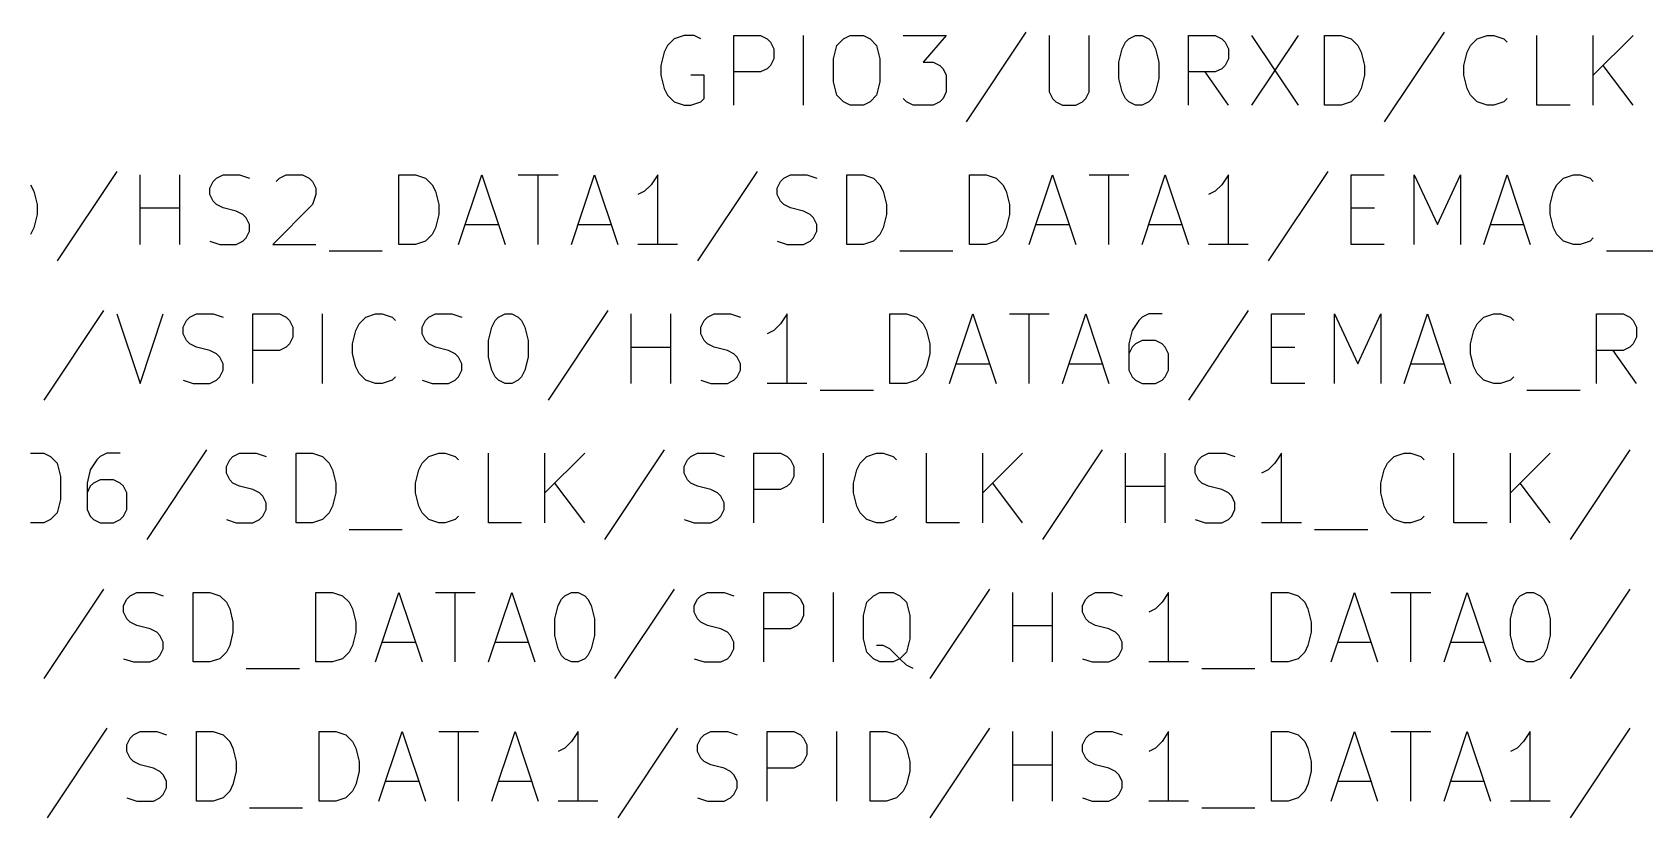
# Model space of a CAD drawing. Extents: x 0.4 to 16.1, y -11.3 to -0.4.
# Drawn here: x 6.323 to 7.48, y -8.135 to -7.57 of the extents above; entities that cross this region are included whole.
import ezdxf

# ---------------------------------------------------------------- set-up
doc = ezdxf.new("R2010")
doc.units = 0
doc.header["$MEASUREMENT"] = 0
doc.layers.add('CYAN2', color=4, linetype='CONTINUOUS')

msp = doc.modelspace()

# ---------------------------------------------------------------- linework, layer by layer
at = {"layer": 'CYAN2', "linetype": 'CONTINUOUS'}
for p, q in [((6.78381, -7.575), (6.77904, -7.57976)), ((6.79095, -7.57262), (6.78381, -7.575)), ((6.79809, -7.57262), (6.79095, -7.57262)), ((6.80285, -7.575), (6.79809, -7.57262)), ((6.82666, -7.62262), (6.82666, -7.57262)), ((6.82666, -7.57262), (6.84571, -7.57262)), ((6.84571, -7.57262), (6.85047, -7.575)), ((6.85047, -7.575), (6.85285, -7.57738)), ((6.85285, -7.57738), (6.85523, -7.58214)), ((6.87666, -7.62262), (6.87666, -7.57262)), ((6.90047, -7.57976), (6.90523, -7.575)), ((6.90523, -7.575), (6.91, -7.57262)), ((6.91, -7.57262), (6.91952, -7.57262)), ((6.91952, -7.57262), (6.92428, -7.575)), ((6.92428, -7.575), (6.92904, -7.57976)), ((6.94809, -7.57262), (6.97904, -7.57262)), ((6.97904, -7.57262), (6.96238, -7.59167)), ((7.03619, -7.57024), (6.99333, -7.63452)), ((7.05285, -7.57262), (7.05285, -7.61309)), ((7.08143, -7.61309), (7.08143, -7.57262)), ((7.10523, -7.58214), (7.10761, -7.57738)), ((7.10761, -7.57738), (7.11, -7.575)), ((7.11, -7.575), (7.11476, -7.57262)), ((7.11476, -7.57262), (7.11952, -7.57262)), ((7.11952, -7.57262), (7.12428, -7.575)), ((7.12428, -7.575), (7.12666, -7.57738)), ((7.12666, -7.57738), (7.12904, -7.58214)), ((7.15285, -7.62262), (7.15285, -7.57262)), ((7.15285, -7.57262), (7.1719, -7.57262)), ((7.1719, -7.57262), (7.17666, -7.575)), ((7.17666, -7.575), (7.17904, -7.57738)), ((7.17904, -7.57738), (7.18143, -7.58214)), ((7.19809, -7.57262), (7.23143, -7.62262)), ((7.23143, -7.57262), (7.19809, -7.62262)), ((7.25047, -7.62262), (7.25047, -7.57262)), ((7.25047, -7.57262), (7.26238, -7.57262)), ((7.26238, -7.57262), (7.26952, -7.575)), ((7.26952, -7.575), (7.27428, -7.57976)), ((7.33619, -7.57024), (7.29333, -7.63452)), ((7.35523, -7.57976), (7.36, -7.575)), ((7.36, -7.575), (7.36714, -7.57262)), ((7.36714, -7.57262), (7.3719, -7.57262)), ((7.3719, -7.57262), (7.37904, -7.575)), ((7.37904, -7.575), (7.38143, -7.57738)), ((7.40285, -7.62262), (7.40285, -7.57262)), ((7.44333, -7.62262), (7.44333, -7.57262)), ((7.4719, -7.57262), (7.44333, -7.60119)), ((6.77666, -7.58452), (6.77428, -7.59405)), ((6.77904, -7.57976), (6.77666, -7.58452)), ((6.85523, -7.58928), (6.85285, -7.59405)), ((6.85523, -7.58214), (6.85523, -7.58928)), ((6.89809, -7.58928), (6.90047, -7.57976)), ((6.89809, -7.60595), (6.89809, -7.58928)), ((6.92904, -7.57976), (6.93143, -7.58928)), ((6.93143, -7.58928), (6.93143, -7.60595)), ((7.10285, -7.59167), (7.10523, -7.58214)), ((7.12904, -7.58214), (7.13143, -7.59167)), ((7.18143, -7.58928), (7.17904, -7.59405)), ((7.18143, -7.58214), (7.18143, -7.58928)), ((7.27428, -7.57976), (7.27666, -7.58452)), ((7.27666, -7.58452), (7.27904, -7.59405)), ((7.35047, -7.59405), (7.35285, -7.58452)), ((7.35285, -7.58452), (7.35523, -7.57976)), ((6.77428, -7.59405), (6.77428, -7.60119)), ((6.77428, -7.60119), (6.77666, -7.61071)), ((6.80523, -7.60119), (6.79571, -7.60119)), ((6.80523, -7.61785), (6.80523, -7.60119)), ((6.84571, -7.59881), (6.82666, -7.59881)), ((6.85047, -7.59643), (6.84571, -7.59881)), ((6.85285, -7.59405), (6.85047, -7.59643)), ((6.96238, -7.59167), (6.96952, -7.59167)), ((6.96952, -7.59167), (6.97428, -7.59405)), ((6.97428, -7.59405), (6.97666, -7.59643)), ((6.97666, -7.59643), (6.97904, -7.60119)), ((6.97904, -7.60119), (6.97904, -7.61309)), ((7.10285, -7.60357), (7.10285, -7.59167)), ((7.13143, -7.59167), (7.13143, -7.60357)), ((7.1719, -7.59881), (7.15285, -7.59881)), ((7.18143, -7.62262), (7.16476, -7.59881)), ((7.17666, -7.59643), (7.1719, -7.59881)), ((7.17904, -7.59405), (7.17666, -7.59643)), ((7.27904, -7.60119), (7.27666, -7.61071)), ((7.27904, -7.59405), (7.27904, -7.60119)), ((7.35047, -7.60119), (7.35047, -7.59405)), ((7.35285, -7.61071), (7.35047, -7.60119)), ((7.4719, -7.62262), (7.45047, -7.59405)), ((6.77666, -7.61071), (6.77904, -7.61547)), ((6.90047, -7.61547), (6.89809, -7.60595)), ((6.93143, -7.60595), (6.92904, -7.61547)), ((6.97904, -7.61309), (6.97666, -7.61785)), ((7.05285, -7.61309), (7.05523, -7.61785)), ((7.07904, -7.61785), (7.08143, -7.61309)), ((7.10523, -7.61309), (7.10285, -7.60357)), ((7.10761, -7.61785), (7.10523, -7.61309)), ((7.12904, -7.61309), (7.12666, -7.61785)), ((7.13143, -7.60357), (7.12904, -7.61309)), ((7.27666, -7.61071), (7.27428, -7.61547)), ((7.35523, -7.61547), (7.35285, -7.61071)), ((6.77904, -7.61547), (6.78381, -7.62024)), ((6.78381, -7.62024), (6.79095, -7.62262)), ((6.79095, -7.62262), (6.79571, -7.62262)), ((6.79571, -7.62262), (6.80285, -7.62024)), ((6.80285, -7.62024), (6.80523, -7.61785)), ((6.90523, -7.62024), (6.90047, -7.61547)), ((6.91, -7.62262), (6.90523, -7.62024)), ((6.91952, -7.62262), (6.91, -7.62262)), ((6.92428, -7.62024), (6.91952, -7.62262)), ((6.92904, -7.61547), (6.92428, -7.62024)), ((6.95047, -7.62024), (6.94809, -7.61785)), ((6.95523, -7.62262), (6.95047, -7.62024)), ((6.96952, -7.62262), (6.95523, -7.62262)), ((6.97428, -7.62024), (6.96952, -7.62262)), ((6.97666, -7.61785), (6.97428, -7.62024)), ((7.05523, -7.61785), (7.05761, -7.62024)), ((7.05761, -7.62024), (7.06238, -7.62262)), ((7.06238, -7.62262), (7.0719, -7.62262)), ((7.0719, -7.62262), (7.07666, -7.62024)), ((7.07666, -7.62024), (7.07904, -7.61785)), ((7.11, -7.62024), (7.10761, -7.61785)), ((7.11476, -7.62262), (7.11, -7.62024)), ((7.11952, -7.62262), (7.11476, -7.62262)), ((7.12428, -7.62024), (7.11952, -7.62262)), ((7.12666, -7.61785), (7.12428, -7.62024)), ((7.26238, -7.62262), (7.25047, -7.62262)), ((7.26952, -7.62024), (7.26238, -7.62262)), ((7.27428, -7.61547), (7.26952, -7.62024)), ((7.36, -7.62024), (7.35523, -7.61547)), ((7.36714, -7.62262), (7.36, -7.62024)), ((7.3719, -7.62262), (7.36714, -7.62262)), ((7.37904, -7.62024), (7.3719, -7.62262)), ((7.38143, -7.61785), (7.37904, -7.62024)), ((7.42666, -7.62262), (7.40285, -7.62262)), ((6.38381, -7.67024), (6.34095, -7.73452)), ((6.84333, -7.67024), (6.80047, -7.73452)), ((7.25285, -7.67024), (7.21, -7.73452)), ((6.3219, -7.67976), (6.32428, -7.68452)), ((6.40047, -7.72262), (6.40047, -7.67262)), ((6.42904, -7.72262), (6.42904, -7.67262)), ((6.45047, -7.68214), (6.45285, -7.67738)), ((6.45047, -7.6869), (6.45047, -7.68214)), ((6.45285, -7.67738), (6.45523, -7.675)), ((6.45523, -7.675), (6.46, -7.67262)), ((6.46, -7.67262), (6.4719, -7.67262)), ((6.4719, -7.67262), (6.47904, -7.675)), ((6.49809, -7.67738), (6.50047, -7.675)), ((6.50047, -7.675), (6.50523, -7.67262)), ((6.50523, -7.67262), (6.51714, -7.67262)), ((6.51714, -7.67262), (6.5219, -7.675)), ((6.5219, -7.675), (6.52428, -7.67738)), ((6.52428, -7.67738), (6.52666, -7.68214)), ((6.52666, -7.68214), (6.52666, -7.6869)), ((6.58619, -7.72262), (6.58619, -7.67262)), ((6.58619, -7.67262), (6.59809, -7.67262)), ((6.59809, -7.67262), (6.60523, -7.675)), ((6.60523, -7.675), (6.61, -7.67976)), ((6.61, -7.67976), (6.61238, -7.68452)), ((6.62904, -7.72262), (6.64571, -7.67262)), ((6.64571, -7.67262), (6.66238, -7.72262)), ((6.6719, -7.67262), (6.70047, -7.67262)), ((6.68619, -7.72262), (6.68619, -7.67262)), ((6.71, -7.72262), (6.72666, -7.67262)), ((6.72666, -7.67262), (6.74333, -7.72262)), ((6.76714, -7.67976), (6.76238, -7.68452)), ((6.7719, -7.67262), (6.76714, -7.67976)), ((6.7719, -7.72262), (6.7719, -7.67262)), ((6.85761, -7.68214), (6.86, -7.67738)), ((6.85761, -7.6869), (6.85761, -7.68214)), ((6.86, -7.67738), (6.86238, -7.675)), ((6.86238, -7.675), (6.86714, -7.67262)), ((6.86714, -7.67262), (6.87904, -7.67262)), ((6.87904, -7.67262), (6.88619, -7.675)), ((6.90761, -7.72262), (6.90761, -7.67262)), ((6.90761, -7.67262), (6.91952, -7.67262)), ((6.91952, -7.67262), (6.92666, -7.675)), ((6.92666, -7.675), (6.93143, -7.67976)), ((6.93143, -7.67976), (6.93381, -7.68452)), ((6.99571, -7.72262), (6.99571, -7.67262)), ((6.99571, -7.67262), (7.00761, -7.67262)), ((7.00761, -7.67262), (7.01476, -7.675)), ((7.01476, -7.675), (7.01952, -7.67976)), ((7.01952, -7.67976), (7.0219, -7.68452)), ((7.03857, -7.72262), (7.05523, -7.67262)), ((7.05523, -7.67262), (7.0719, -7.72262)), ((7.08143, -7.67262), (7.11, -7.67262)), ((7.09571, -7.72262), (7.09571, -7.67262)), ((7.11952, -7.72262), (7.13619, -7.67262)), ((7.13619, -7.67262), (7.15285, -7.72262)), ((7.17666, -7.67976), (7.1719, -7.68452)), ((7.18143, -7.67262), (7.17666, -7.67976)), ((7.18143, -7.72262), (7.18143, -7.67262)), ((7.26952, -7.72262), (7.26952, -7.67262)), ((7.26952, -7.67262), (7.29333, -7.67262)), ((7.31476, -7.72262), (7.31476, -7.67262)), ((7.31476, -7.67262), (7.33143, -7.70833)), ((7.33143, -7.70833), (7.34809, -7.67262)), ((7.34809, -7.67262), (7.34809, -7.72262)), ((7.36476, -7.72262), (7.38143, -7.67262)), ((7.38143, -7.67262), (7.39809, -7.72262)), ((7.41476, -7.68452), (7.41714, -7.67976)), ((7.41714, -7.67976), (7.4219, -7.675)), ((7.4219, -7.675), (7.42904, -7.67262)), ((7.42904, -7.67262), (7.43381, -7.67262)), ((7.43381, -7.67262), (7.44095, -7.675)), ((7.44095, -7.675), (7.44333, -7.67738)), ((6.32428, -7.68452), (6.32666, -7.69405)), ((6.32666, -7.69405), (6.32666, -7.70119)), ((6.45285, -7.69167), (6.45047, -7.6869)), ((6.45523, -7.69405), (6.45285, -7.69167)), ((6.46, -7.69643), (6.45523, -7.69405)), ((6.52428, -7.69405), (6.49571, -7.72262)), ((6.52666, -7.6869), (6.52428, -7.69405)), ((6.61238, -7.68452), (6.61476, -7.69405)), ((6.61476, -7.69405), (6.61476, -7.70119)), ((6.76238, -7.68452), (6.75761, -7.6869)), ((6.86, -7.69167), (6.85761, -7.6869)), ((6.86238, -7.69405), (6.86, -7.69167)), ((6.86714, -7.69643), (6.86238, -7.69405)), ((6.93381, -7.68452), (6.93619, -7.69405)), ((6.93619, -7.69405), (6.93619, -7.70119)), ((7.0219, -7.68452), (7.02428, -7.69405)), ((7.02428, -7.69405), (7.02428, -7.70119)), ((7.1719, -7.68452), (7.16714, -7.6869)), ((7.41238, -7.69405), (7.41476, -7.68452)), ((7.41238, -7.70119), (7.41238, -7.69405)), ((6.32666, -7.70119), (6.32428, -7.71071)), ((6.40047, -7.69643), (6.42904, -7.69643)), ((6.46952, -7.69881), (6.46, -7.69643)), ((6.47428, -7.70119), (6.46952, -7.69881)), ((6.47666, -7.70357), (6.47428, -7.70119)), ((6.47904, -7.70833), (6.47666, -7.70357)), ((6.61476, -7.70119), (6.61238, -7.71071)), ((6.87666, -7.69881), (6.86714, -7.69643)), ((6.88143, -7.70119), (6.87666, -7.69881)), ((6.88381, -7.70357), (6.88143, -7.70119)), ((6.88619, -7.70833), (6.88381, -7.70357)), ((6.93619, -7.70119), (6.93381, -7.71071)), ((7.02428, -7.70119), (7.0219, -7.71071)), ((7.26952, -7.69643), (7.28619, -7.69643)), ((7.41476, -7.71071), (7.41238, -7.70119)), ((6.32428, -7.71071), (6.3219, -7.71547)), ((6.47428, -7.72024), (6.47666, -7.71785)), ((6.47666, -7.71785), (6.47904, -7.71309)), ((6.47904, -7.71309), (6.47904, -7.70833)), ((6.61, -7.71547), (6.60523, -7.72024)), ((6.61238, -7.71071), (6.61, -7.71547)), ((6.63381, -7.70833), (6.65761, -7.70833)), ((6.71476, -7.70833), (6.73857, -7.70833)), ((6.88143, -7.72024), (6.88381, -7.71785)), ((6.88381, -7.71785), (6.88619, -7.71309)), ((6.88619, -7.71309), (6.88619, -7.70833)), ((6.93143, -7.71547), (6.92666, -7.72024)), ((6.93381, -7.71071), (6.93143, -7.71547)), ((7.01952, -7.71547), (7.01476, -7.72024)), ((7.0219, -7.71071), (7.01952, -7.71547)), ((7.04333, -7.70833), (7.06714, -7.70833)), ((7.12428, -7.70833), (7.14809, -7.70833)), ((7.36952, -7.70833), (7.39333, -7.70833)), ((7.41714, -7.71547), (7.41476, -7.71071)), ((7.4219, -7.72024), (7.41714, -7.71547)), ((7.44333, -7.71785), (7.44095, -7.72024)), ((6.45047, -7.72024), (6.45761, -7.72262)), ((6.45761, -7.72262), (6.46952, -7.72262)), ((6.46952, -7.72262), (6.47428, -7.72024)), ((6.49571, -7.72262), (6.52666, -7.72262)), ((6.53619, -7.72738), (6.57428, -7.72738)), ((6.59809, -7.72262), (6.58619, -7.72262)), ((6.60523, -7.72024), (6.59809, -7.72262)), ((6.78619, -7.72262), (6.75761, -7.72262)), ((6.85761, -7.72024), (6.86476, -7.72262)), ((6.86476, -7.72262), (6.87666, -7.72262)), ((6.87666, -7.72262), (6.88143, -7.72024)), ((6.91952, -7.72262), (6.90761, -7.72262)), ((6.92666, -7.72024), (6.91952, -7.72262)), ((6.94571, -7.72738), (6.98381, -7.72738)), ((7.00761, -7.72262), (6.99571, -7.72262)), ((7.01476, -7.72024), (7.00761, -7.72262)), ((7.19571, -7.72262), (7.16714, -7.72262)), ((7.29333, -7.72262), (7.26952, -7.72262)), ((7.42904, -7.72262), (7.4219, -7.72024)), ((7.43381, -7.72262), (7.42904, -7.72262)), ((7.44095, -7.72024), (7.43381, -7.72262)), ((7.45285, -7.72738), (7.49095, -7.72738)), ((6.37428, -7.77024), (6.33143, -7.83452)), ((6.38381, -7.77262), (6.40047, -7.82262)), ((6.40047, -7.82262), (6.41714, -7.77262)), ((6.43381, -7.77738), (6.43619, -7.775)), ((6.43619, -7.775), (6.44095, -7.77262)), ((6.44095, -7.77262), (6.45285, -7.77262)), ((6.45285, -7.77262), (6.46, -7.775)), ((6.48143, -7.82262), (6.48143, -7.77262)), ((6.48143, -7.77262), (6.50047, -7.77262)), ((6.50047, -7.77262), (6.50523, -7.775)), ((6.50523, -7.775), (6.50761, -7.77738)), ((6.53143, -7.82262), (6.53143, -7.77262)), ((6.55761, -7.77976), (6.56238, -7.775)), ((6.56238, -7.775), (6.56952, -7.77262)), ((6.56952, -7.77262), (6.57428, -7.77262)), ((6.57428, -7.77262), (6.58143, -7.775)), ((6.58143, -7.775), (6.58381, -7.77738)), ((6.60523, -7.77738), (6.60761, -7.775)), ((6.60761, -7.775), (6.61238, -7.77262)), ((6.61238, -7.77262), (6.62428, -7.77262)), ((6.62428, -7.77262), (6.63143, -7.775)), ((6.65523, -7.77738), (6.65761, -7.775)), ((6.65761, -7.775), (6.66238, -7.77262)), ((6.66238, -7.77262), (6.66714, -7.77262)), ((6.66714, -7.77262), (6.6719, -7.775)), ((6.6719, -7.775), (6.67428, -7.77738)), ((6.73619, -7.77024), (6.69333, -7.83452)), ((6.75285, -7.82262), (6.75285, -7.77262)), ((6.78143, -7.82262), (6.78143, -7.77262)), ((6.80523, -7.77738), (6.80761, -7.775)), ((6.80761, -7.775), (6.81238, -7.77262)), ((6.81238, -7.77262), (6.82428, -7.77262)), ((6.82428, -7.77262), (6.83143, -7.775)), ((6.86476, -7.77262), (6.86, -7.77976)), ((6.86476, -7.82262), (6.86476, -7.77262)), ((6.93857, -7.82262), (6.93857, -7.77262)), ((6.93857, -7.77262), (6.95047, -7.77262)), ((6.95047, -7.77262), (6.95761, -7.775)), ((6.95761, -7.775), (6.96238, -7.77976)), ((6.98143, -7.82262), (6.99809, -7.77262)), ((6.99809, -7.77262), (7.01476, -7.82262)), ((7.02428, -7.77262), (7.05285, -7.77262)), ((7.03857, -7.82262), (7.03857, -7.77262)), ((7.06238, -7.82262), (7.07904, -7.77262)), ((7.07904, -7.77262), (7.09571, -7.82262)), ((7.11952, -7.775), (7.11714, -7.77738)), ((7.12428, -7.77262), (7.11952, -7.775)), ((7.13381, -7.77262), (7.12428, -7.77262)), ((7.19571, -7.77024), (7.15285, -7.83452)), ((7.21238, -7.82262), (7.21238, -7.77262)), ((7.21238, -7.77262), (7.23619, -7.77262)), ((7.25761, -7.82262), (7.25761, -7.77262)), ((7.25761, -7.77262), (7.27428, -7.80833)), ((7.27428, -7.80833), (7.29095, -7.77262)), ((7.29095, -7.77262), (7.29095, -7.82262)), ((7.30761, -7.82262), (7.32428, -7.77262)), ((7.32428, -7.77262), (7.34095, -7.82262)), ((7.36, -7.77976), (7.36476, -7.775)), ((7.36476, -7.775), (7.3719, -7.77262)), ((7.3719, -7.77262), (7.37666, -7.77262)), ((7.37666, -7.77262), (7.38381, -7.775)), ((7.38381, -7.775), (7.38619, -7.77738)), ((7.44571, -7.82262), (7.44571, -7.77262)), ((7.44571, -7.77262), (7.46476, -7.77262)), ((7.46476, -7.77262), (7.46952, -7.775)), ((7.46952, -7.775), (7.4719, -7.77738)), ((6.43143, -7.78214), (6.43381, -7.77738)), ((6.43143, -7.7869), (6.43143, -7.78214)), ((6.43381, -7.79167), (6.43143, -7.7869)), ((6.50761, -7.77738), (6.51, -7.78214)), ((6.51, -7.78214), (6.51, -7.78928)), ((6.55285, -7.79405), (6.55523, -7.78452)), ((6.55523, -7.78452), (6.55761, -7.77976)), ((6.60285, -7.78214), (6.60523, -7.77738)), ((6.60285, -7.7869), (6.60285, -7.78214)), ((6.60523, -7.79167), (6.60285, -7.7869)), ((6.65047, -7.79167), (6.65285, -7.78214)), ((6.65285, -7.78214), (6.65523, -7.77738)), ((6.67428, -7.77738), (6.67666, -7.78214)), ((6.67666, -7.78214), (6.67904, -7.79167)), ((6.80285, -7.78214), (6.80523, -7.77738)), ((6.80285, -7.7869), (6.80285, -7.78214)), ((6.80523, -7.79167), (6.80285, -7.7869)), ((6.85523, -7.78452), (6.85047, -7.7869)), ((6.86, -7.77976), (6.85523, -7.78452)), ((6.96238, -7.77976), (6.96476, -7.78452)), ((6.96476, -7.78452), (6.96714, -7.79405)), ((7.11238, -7.78452), (7.11, -7.79405)), ((7.11714, -7.77738), (7.11238, -7.78452)), ((7.35523, -7.79405), (7.35761, -7.78452)), ((7.35761, -7.78452), (7.36, -7.77976)), ((7.4719, -7.77738), (7.47428, -7.78214)), ((7.47428, -7.78214), (7.47428, -7.78928)), ((6.43619, -7.79405), (6.43381, -7.79167)), ((6.44095, -7.79643), (6.43619, -7.79405)), ((6.45047, -7.79881), (6.44095, -7.79643)), ((6.45523, -7.80119), (6.45047, -7.79881)), ((6.50047, -7.79881), (6.48143, -7.79881)), ((6.50523, -7.79643), (6.50047, -7.79881)), ((6.50761, -7.79405), (6.50523, -7.79643)), ((6.51, -7.78928), (6.50761, -7.79405)), ((6.55285, -7.80119), (6.55285, -7.79405)), ((6.60761, -7.79405), (6.60523, -7.79167)), ((6.61238, -7.79643), (6.60761, -7.79405)), ((6.6219, -7.79881), (6.61238, -7.79643)), ((6.62666, -7.80119), (6.6219, -7.79881)), ((6.65047, -7.80357), (6.65047, -7.79167)), ((6.67904, -7.79167), (6.67904, -7.80357)), ((6.75285, -7.79643), (6.78143, -7.79643)), ((6.80761, -7.79405), (6.80523, -7.79167)), ((6.81238, -7.79643), (6.80761, -7.79405)), ((6.8219, -7.79881), (6.81238, -7.79643)), ((6.82666, -7.80119), (6.8219, -7.79881)), ((6.96714, -7.79405), (6.96714, -7.80119)), ((7.11, -7.79405), (7.11, -7.81309)), ((7.11238, -7.79643), (7.11, -7.80119)), ((7.11476, -7.79405), (7.11238, -7.79643)), ((7.11952, -7.79167), (7.11476, -7.79405)), ((7.12904, -7.79167), (7.11952, -7.79167)), ((7.13381, -7.79405), (7.12904, -7.79167)), ((7.13619, -7.79643), (7.13381, -7.79405)), ((7.13857, -7.80119), (7.13619, -7.79643)), ((7.21238, -7.79643), (7.22904, -7.79643)), ((7.35523, -7.80119), (7.35523, -7.79405)), ((7.46476, -7.79881), (7.44571, -7.79881)), ((7.47428, -7.82262), (7.45761, -7.79881)), ((7.46952, -7.79643), (7.46476, -7.79881)), ((7.4719, -7.79405), (7.46952, -7.79643)), ((7.47428, -7.78928), (7.4719, -7.79405)), ((6.45761, -7.80357), (6.45523, -7.80119)), ((6.46, -7.80833), (6.45761, -7.80357)), ((6.46, -7.81309), (6.46, -7.80833)), ((6.55523, -7.81071), (6.55285, -7.80119)), ((6.55761, -7.81547), (6.55523, -7.81071)), ((6.62904, -7.80357), (6.62666, -7.80119)), ((6.63143, -7.80833), (6.62904, -7.80357)), ((6.63143, -7.81309), (6.63143, -7.80833)), ((6.65285, -7.81309), (6.65047, -7.80357)), ((6.67904, -7.80357), (6.67666, -7.81309)), ((6.82904, -7.80357), (6.82666, -7.80119)), ((6.83143, -7.80833), (6.82904, -7.80357)), ((6.83143, -7.81309), (6.83143, -7.80833)), ((6.96476, -7.81071), (6.96238, -7.81547)), ((6.96714, -7.80119), (6.96476, -7.81071)), ((6.98619, -7.80833), (7.01, -7.80833)), ((7.06714, -7.80833), (7.09095, -7.80833)), ((7.13857, -7.81309), (7.13857, -7.80119)), ((7.31238, -7.80833), (7.33619, -7.80833)), ((7.35761, -7.81071), (7.35523, -7.80119)), ((7.36, -7.81547), (7.35761, -7.81071)), ((6.43143, -7.82024), (6.43857, -7.82262)), ((6.45047, -7.82262), (6.45523, -7.82024)), ((6.45523, -7.82024), (6.45761, -7.81785)), ((6.45761, -7.81785), (6.46, -7.81309)), ((6.56238, -7.82024), (6.55761, -7.81547)), ((6.56952, -7.82262), (6.56238, -7.82024)), ((6.58143, -7.82024), (6.57428, -7.82262)), ((6.58381, -7.81785), (6.58143, -7.82024)), ((6.60285, -7.82024), (6.61, -7.82262)), ((6.6219, -7.82262), (6.62666, -7.82024)), ((6.62666, -7.82024), (6.62904, -7.81785)), ((6.62904, -7.81785), (6.63143, -7.81309)), ((6.65523, -7.81785), (6.65285, -7.81309)), ((6.65761, -7.82024), (6.65523, -7.81785)), ((6.66238, -7.82262), (6.65761, -7.82024)), ((6.6719, -7.82024), (6.66714, -7.82262)), ((6.67428, -7.81785), (6.6719, -7.82024)), ((6.67666, -7.81309), (6.67428, -7.81785)), ((6.80285, -7.82024), (6.81, -7.82262)), ((6.8219, -7.82262), (6.82666, -7.82024)), ((6.82666, -7.82024), (6.82904, -7.81785)), ((6.82904, -7.81785), (6.83143, -7.81309)), ((6.95761, -7.82024), (6.95047, -7.82262)), ((6.96238, -7.81547), (6.95761, -7.82024)), ((7.11, -7.81309), (7.11238, -7.81785)), ((7.11238, -7.81785), (7.11476, -7.82024)), ((7.11476, -7.82024), (7.11952, -7.82262)), ((7.12904, -7.82262), (7.13381, -7.82024)), ((7.13381, -7.82024), (7.13619, -7.81785)), ((7.13619, -7.81785), (7.13857, -7.81309)), ((7.36476, -7.82024), (7.36, -7.81547)), ((7.3719, -7.82262), (7.36476, -7.82024)), ((7.38381, -7.82024), (7.37666, -7.82262)), ((7.38619, -7.81785), (7.38381, -7.82024)), ((6.43857, -7.82262), (6.45047, -7.82262)), ((6.57428, -7.82262), (6.56952, -7.82262)), ((6.61, -7.82262), (6.6219, -7.82262)), ((6.66714, -7.82262), (6.66238, -7.82262)), ((6.81, -7.82262), (6.8219, -7.82262)), ((6.87904, -7.82262), (6.85047, -7.82262)), ((6.88857, -7.82738), (6.92666, -7.82738)), ((6.95047, -7.82262), (6.93857, -7.82262)), ((7.11952, -7.82262), (7.12904, -7.82262)), ((7.23619, -7.82262), (7.21238, -7.82262)), ((7.37666, -7.82262), (7.3719, -7.82262)), ((7.39571, -7.82738), (7.43381, -7.82738)), ((6.3219, -7.87262), (6.33143, -7.87262)), ((6.33143, -7.87262), (6.33619, -7.875)), ((6.33619, -7.875), (6.34095, -7.87976)), ((6.34095, -7.87976), (6.34333, -7.88928)), ((6.36952, -7.87738), (6.36476, -7.88452)), ((6.3719, -7.875), (6.36952, -7.87738)), ((6.37666, -7.87262), (6.3719, -7.875)), ((6.38619, -7.87262), (6.37666, -7.87262)), ((6.44809, -7.87024), (6.40523, -7.93452)), ((6.46238, -7.88214), (6.46476, -7.87738)), ((6.46476, -7.87738), (6.46714, -7.875)), ((6.46714, -7.875), (6.4719, -7.87262)), ((6.4719, -7.87262), (6.48381, -7.87262)), ((6.48381, -7.87262), (6.49095, -7.875)), ((6.51238, -7.92262), (6.51238, -7.87262)), ((6.51238, -7.87262), (6.52428, -7.87262)), ((6.52428, -7.87262), (6.53143, -7.875)), ((6.53143, -7.875), (6.53619, -7.87976)), ((6.53619, -7.87976), (6.53857, -7.88452)), ((6.60047, -7.88452), (6.60285, -7.87976)), ((6.60285, -7.87976), (6.60761, -7.875)), ((6.60761, -7.875), (6.61476, -7.87262)), ((6.61476, -7.87262), (6.61952, -7.87262)), ((6.61952, -7.87262), (6.62666, -7.875)), ((6.62666, -7.875), (6.62904, -7.87738)), ((6.65047, -7.92262), (6.65047, -7.87262)), ((6.69095, -7.92262), (6.69095, -7.87262)), ((6.71952, -7.87262), (6.69095, -7.90119)), ((6.77666, -7.87024), (6.73381, -7.93452)), ((6.79095, -7.88214), (6.79333, -7.87738)), ((6.79333, -7.87738), (6.79571, -7.875)), ((6.79571, -7.875), (6.80047, -7.87262)), ((6.80047, -7.87262), (6.81238, -7.87262)), ((6.81238, -7.87262), (6.81952, -7.875)), ((6.84095, -7.92262), (6.84095, -7.87262)), ((6.84095, -7.87262), (6.86, -7.87262)), ((6.86, -7.87262), (6.86476, -7.875)), ((6.86476, -7.875), (6.86714, -7.87738)), ((6.86714, -7.87738), (6.86952, -7.88214)), ((6.89095, -7.92262), (6.89095, -7.87262)), ((6.91476, -7.88452), (6.91714, -7.87976)), ((6.91714, -7.87976), (6.9219, -7.875)), ((6.9219, -7.875), (6.92904, -7.87262)), ((6.92904, -7.87262), (6.93381, -7.87262)), ((6.93381, -7.87262), (6.94095, -7.875)), ((6.94095, -7.875), (6.94333, -7.87738)), ((6.96476, -7.92262), (6.96476, -7.87262)), ((7.00523, -7.92262), (7.00523, -7.87262)), ((7.03381, -7.87262), (7.00523, -7.90119)), ((7.09095, -7.87024), (7.04809, -7.93452)), ((7.10761, -7.92262), (7.10761, -7.87262)), ((7.13619, -7.92262), (7.13619, -7.87262)), ((7.15761, -7.88214), (7.16, -7.87738)), ((7.16, -7.87738), (7.16238, -7.875)), ((7.16238, -7.875), (7.16714, -7.87262)), ((7.16714, -7.87262), (7.17904, -7.87262)), ((7.17904, -7.87262), (7.18619, -7.875)), ((7.21476, -7.87976), (7.21, -7.88452)), ((7.21952, -7.87262), (7.21476, -7.87976)), ((7.21952, -7.92262), (7.21952, -7.87262)), ((7.29333, -7.88452), (7.29571, -7.87976)), ((7.29571, -7.87976), (7.30047, -7.875)), ((7.30047, -7.875), (7.30761, -7.87262)), ((7.30761, -7.87262), (7.31238, -7.87262)), ((7.31238, -7.87262), (7.31952, -7.875)), ((7.31952, -7.875), (7.3219, -7.87738)), ((7.34333, -7.92262), (7.34333, -7.87262)), ((7.38381, -7.92262), (7.38381, -7.87262)), ((7.41238, -7.87262), (7.38381, -7.90119)), ((7.46952, -7.87024), (7.42666, -7.93452)), ((6.34333, -7.88928), (6.34333, -7.90595)), ((6.36476, -7.88452), (6.36238, -7.89405)), ((6.3719, -7.89167), (6.36714, -7.89405)), ((6.38143, -7.89167), (6.3719, -7.89167)), ((6.38619, -7.89405), (6.38143, -7.89167)), ((6.46238, -7.8869), (6.46238, -7.88214)), ((6.46476, -7.89167), (6.46238, -7.8869)), ((6.46714, -7.89405), (6.46476, -7.89167)), ((6.53857, -7.88452), (6.54095, -7.89405)), ((6.59809, -7.89405), (6.60047, -7.88452)), ((6.79095, -7.8869), (6.79095, -7.88214)), ((6.79333, -7.89167), (6.79095, -7.8869)), ((6.79571, -7.89405), (6.79333, -7.89167)), ((6.86952, -7.88928), (6.86714, -7.89405)), ((6.86952, -7.88214), (6.86952, -7.88928)), ((6.91238, -7.89405), (6.91476, -7.88452)), ((7.15761, -7.8869), (7.15761, -7.88214)), ((7.16, -7.89167), (7.15761, -7.8869)), ((7.16238, -7.89405), (7.16, -7.89167)), ((7.21, -7.88452), (7.20523, -7.8869)), ((7.29095, -7.89405), (7.29333, -7.88452)), ((6.36238, -7.89405), (6.36238, -7.91309)), ((6.36476, -7.89643), (6.36238, -7.90119)), ((6.36714, -7.89405), (6.36476, -7.89643)), ((6.38857, -7.89643), (6.38619, -7.89405)), ((6.39095, -7.90119), (6.38857, -7.89643)), ((6.39095, -7.91309), (6.39095, -7.90119)), ((6.4719, -7.89643), (6.46714, -7.89405)), ((6.48143, -7.89881), (6.4719, -7.89643)), ((6.48619, -7.90119), (6.48143, -7.89881)), ((6.48857, -7.90357), (6.48619, -7.90119)), ((6.54095, -7.90119), (6.53857, -7.91071)), ((6.54095, -7.89405), (6.54095, -7.90119)), ((6.59809, -7.90119), (6.59809, -7.89405)), ((6.60047, -7.91071), (6.59809, -7.90119)), ((6.71952, -7.92262), (6.69809, -7.89405)), ((6.80047, -7.89643), (6.79571, -7.89405)), ((6.81, -7.89881), (6.80047, -7.89643)), ((6.81476, -7.90119), (6.81, -7.89881)), ((6.81714, -7.90357), (6.81476, -7.90119)), ((6.86, -7.89881), (6.84095, -7.89881)), ((6.86476, -7.89643), (6.86, -7.89881)), ((6.86714, -7.89405), (6.86476, -7.89643)), ((6.91238, -7.90119), (6.91238, -7.89405)), ((6.91476, -7.91071), (6.91238, -7.90119)), ((7.03381, -7.92262), (7.01238, -7.89405)), ((7.10761, -7.89643), (7.13619, -7.89643)), ((7.16714, -7.89643), (7.16238, -7.89405)), ((7.17666, -7.89881), (7.16714, -7.89643)), ((7.18143, -7.90119), (7.17666, -7.89881)), ((7.18381, -7.90357), (7.18143, -7.90119)), ((7.29095, -7.90119), (7.29095, -7.89405)), ((7.29333, -7.91071), (7.29095, -7.90119)), ((7.41238, -7.92262), (7.39095, -7.89405)), ((6.34333, -7.90595), (6.34095, -7.91547)), ((6.36238, -7.91309), (6.36476, -7.91785)), ((6.38857, -7.91785), (6.39095, -7.91309)), ((6.49095, -7.90833), (6.48857, -7.90357)), ((6.48857, -7.91785), (6.49095, -7.91309)), ((6.49095, -7.91309), (6.49095, -7.90833)), ((6.53857, -7.91071), (6.53619, -7.91547)), ((6.60285, -7.91547), (6.60047, -7.91071)), ((6.81952, -7.90833), (6.81714, -7.90357)), ((6.81714, -7.91785), (6.81952, -7.91309)), ((6.81952, -7.91309), (6.81952, -7.90833)), ((6.91714, -7.91547), (6.91476, -7.91071)), ((7.18619, -7.90833), (7.18381, -7.90357)), ((7.18381, -7.91785), (7.18619, -7.91309)), ((7.18619, -7.91309), (7.18619, -7.90833)), ((7.29571, -7.91547), (7.29333, -7.91071)), ((6.33143, -7.92262), (6.3219, -7.92262)), ((6.33619, -7.92024), (6.33143, -7.92262)), ((6.34095, -7.91547), (6.33619, -7.92024)), ((6.36476, -7.91785), (6.36714, -7.92024)), ((6.36714, -7.92024), (6.3719, -7.92262)), ((6.3719, -7.92262), (6.38143, -7.92262)), ((6.38143, -7.92262), (6.38619, -7.92024)), ((6.38619, -7.92024), (6.38857, -7.91785)), ((6.46238, -7.92024), (6.46952, -7.92262)), ((6.46952, -7.92262), (6.48143, -7.92262)), ((6.48143, -7.92262), (6.48619, -7.92024)), ((6.48619, -7.92024), (6.48857, -7.91785)), ((6.52428, -7.92262), (6.51238, -7.92262)), ((6.53143, -7.92024), (6.52428, -7.92262)), ((6.53619, -7.91547), (6.53143, -7.92024)), ((6.60761, -7.92024), (6.60285, -7.91547)), ((6.61476, -7.92262), (6.60761, -7.92024)), ((6.61952, -7.92262), (6.61476, -7.92262)), ((6.62666, -7.92024), (6.61952, -7.92262)), ((6.62904, -7.91785), (6.62666, -7.92024)), ((6.67428, -7.92262), (6.65047, -7.92262)), ((6.79095, -7.92024), (6.79809, -7.92262)), ((6.79809, -7.92262), (6.81, -7.92262)), ((6.81, -7.92262), (6.81476, -7.92024)), ((6.81476, -7.92024), (6.81714, -7.91785)), ((6.9219, -7.92024), (6.91714, -7.91547)), ((6.92904, -7.92262), (6.9219, -7.92024)), ((6.93381, -7.92262), (6.92904, -7.92262)), ((6.94095, -7.92024), (6.93381, -7.92262)), ((6.94333, -7.91785), (6.94095, -7.92024)), ((6.98857, -7.92262), (6.96476, -7.92262)), ((7.15761, -7.92024), (7.16476, -7.92262)), ((7.16476, -7.92262), (7.17666, -7.92262)), ((7.17666, -7.92262), (7.18143, -7.92024)), ((7.18143, -7.92024), (7.18381, -7.91785)), ((7.23381, -7.92262), (7.20523, -7.92262)), ((7.30047, -7.92024), (7.29571, -7.91547)), ((7.30761, -7.92262), (7.30047, -7.92024)), ((7.31238, -7.92262), (7.30761, -7.92262)), ((7.31952, -7.92024), (7.31238, -7.92262)), ((7.3219, -7.91785), (7.31952, -7.92024)), ((7.36714, -7.92262), (7.34333, -7.92262)), ((6.55047, -7.92738), (6.58857, -7.92738)), ((7.24333, -7.92738), (7.28143, -7.92738)), ((6.37428, -7.97024), (6.33143, -8.03452)), ((6.39333, -7.975), (6.39809, -7.97262)), ((6.39809, -7.97262), (6.41, -7.97262)), ((6.41, -7.97262), (6.41714, -7.975)), ((6.43857, -8.02262), (6.43857, -7.97262)), ((6.43857, -7.97262), (6.45047, -7.97262)), ((6.45047, -7.97262), (6.45761, -7.975)), ((6.52666, -8.02262), (6.52666, -7.97262)), ((6.52666, -7.97262), (6.53857, -7.97262)), ((6.53857, -7.97262), (6.54571, -7.975)), ((6.56952, -8.02262), (6.58619, -7.97262)), ((6.58619, -7.97262), (6.60285, -8.02262)), ((6.61238, -7.97262), (6.64095, -7.97262)), ((6.62666, -8.02262), (6.62666, -7.97262)), ((6.65047, -8.02262), (6.66714, -7.97262)), ((6.66714, -7.97262), (6.68381, -8.02262)), ((6.70523, -7.975), (6.71, -7.97262)), ((6.71, -7.97262), (6.71476, -7.97262)), ((6.71476, -7.97262), (6.71952, -7.975)), ((6.78381, -7.97024), (6.74095, -8.03452)), ((6.80285, -7.975), (6.80761, -7.97262)), ((6.80761, -7.97262), (6.81952, -7.97262)), ((6.81952, -7.97262), (6.82666, -7.975)), ((6.84809, -8.02262), (6.84809, -7.97262)), ((6.84809, -7.97262), (6.86714, -7.97262)), ((6.86714, -7.97262), (6.8719, -7.975)), ((6.89809, -8.02262), (6.89809, -7.97262)), ((6.92666, -7.975), (6.93143, -7.97262)), ((6.93143, -7.97262), (6.94095, -7.97262)), ((6.94095, -7.97262), (6.94571, -7.975)), ((7.01, -7.97024), (6.96714, -8.03452)), ((7.02666, -8.02262), (7.02666, -7.97262)), ((7.05523, -8.02262), (7.05523, -7.97262)), ((7.08143, -7.975), (7.08619, -7.97262)), ((7.08619, -7.97262), (7.09809, -7.97262)), ((7.09809, -7.97262), (7.10523, -7.975)), ((7.13857, -7.97262), (7.13381, -7.97976)), ((7.13857, -8.02262), (7.13857, -7.97262)), ((7.21238, -8.02262), (7.21238, -7.97262)), ((7.21238, -7.97262), (7.22428, -7.97262)), ((7.22428, -7.97262), (7.23143, -7.975)), ((7.25523, -8.02262), (7.2719, -7.97262)), ((7.2719, -7.97262), (7.28857, -8.02262)), ((7.29809, -7.97262), (7.32666, -7.97262)), ((7.31238, -8.02262), (7.31238, -7.97262)), ((7.33619, -8.02262), (7.35285, -7.97262)), ((7.35285, -7.97262), (7.36952, -8.02262)), ((7.39095, -7.975), (7.39571, -7.97262)), ((7.39571, -7.97262), (7.40047, -7.97262)), ((7.40047, -7.97262), (7.40523, -7.975)), ((7.46952, -7.97024), (7.42666, -8.03452)), ((6.38857, -7.98214), (6.39095, -7.97738)), ((6.38857, -7.9869), (6.38857, -7.98214)), ((6.39095, -7.97738), (6.39333, -7.975)), ((6.45761, -7.975), (6.46238, -7.97976)), ((6.46238, -7.97976), (6.46476, -7.98452)), ((6.54571, -7.975), (6.55047, -7.97976)), ((6.55047, -7.97976), (6.55285, -7.98452)), ((6.69809, -7.99167), (6.70047, -7.98214)), ((6.70047, -7.98214), (6.70285, -7.97738)), ((6.70285, -7.97738), (6.70523, -7.975)), ((6.71952, -7.975), (6.7219, -7.97738)), ((6.7219, -7.97738), (6.72428, -7.98214)), ((6.72428, -7.98214), (6.72666, -7.99167)), ((6.79809, -7.98214), (6.80047, -7.97738)), ((6.79809, -7.9869), (6.79809, -7.98214)), ((6.80047, -7.97738), (6.80285, -7.975)), ((6.8719, -7.975), (6.87428, -7.97738)), ((6.87428, -7.97738), (6.87666, -7.98214)), ((6.87666, -7.98214), (6.87666, -7.98928)), ((6.91952, -7.98928), (6.9219, -7.97976)), ((6.9219, -7.97976), (6.92666, -7.975)), ((6.94571, -7.975), (6.95047, -7.97976)), ((6.95047, -7.97976), (6.95285, -7.98928)), ((7.07666, -7.98214), (7.07904, -7.97738)), ((7.07666, -7.9869), (7.07666, -7.98214)), ((7.07904, -7.97738), (7.08143, -7.975)), ((7.13381, -7.97976), (7.12904, -7.98452)), ((7.23143, -7.975), (7.23619, -7.97976)), ((7.23619, -7.97976), (7.23857, -7.98452)), ((7.38381, -7.99167), (7.38619, -7.98214)), ((7.38619, -7.98214), (7.38857, -7.97738)), ((7.38857, -7.97738), (7.39095, -7.975)), ((7.40523, -7.975), (7.40761, -7.97738)), ((7.40761, -7.97738), (7.41, -7.98214)), ((7.41, -7.98214), (7.41238, -7.99167)), ((6.39095, -7.99167), (6.38857, -7.9869)), ((6.39333, -7.99405), (6.39095, -7.99167)), ((6.39809, -7.99643), (6.39333, -7.99405)), ((6.46476, -7.98452), (6.46714, -7.99405)), ((6.46714, -7.99405), (6.46714, -8.00119)), ((6.55285, -7.98452), (6.55523, -7.99405)), ((6.55523, -7.99405), (6.55523, -8.00119)), ((6.69809, -8.00357), (6.69809, -7.99167)), ((6.72666, -7.99167), (6.72666, -8.00357)), ((6.80047, -7.99167), (6.79809, -7.9869)), ((6.80285, -7.99405), (6.80047, -7.99167)), ((6.80761, -7.99643), (6.80285, -7.99405)), ((6.87428, -7.99405), (6.8719, -7.99643)), ((6.87666, -7.98928), (6.87428, -7.99405)), ((6.91952, -8.00595), (6.91952, -7.98928)), ((6.95285, -7.98928), (6.95285, -8.00595)), ((7.07904, -7.99167), (7.07666, -7.9869)), ((7.08143, -7.99405), (7.07904, -7.99167)), ((7.08619, -7.99643), (7.08143, -7.99405)), ((7.12904, -7.98452), (7.12428, -7.9869)), ((7.23857, -7.98452), (7.24095, -7.99405)), ((7.24095, -7.99405), (7.24095, -8.00119)), ((7.38381, -8.00357), (7.38381, -7.99167)), ((7.41238, -7.99167), (7.41238, -8.00357)), ((6.40761, -7.99881), (6.39809, -7.99643)), ((6.41238, -8.00119), (6.40761, -7.99881)), ((6.41476, -8.00357), (6.41238, -8.00119)), ((6.41714, -8.00833), (6.41476, -8.00357)), ((6.46714, -8.00119), (6.46476, -8.01071)), ((6.55523, -8.00119), (6.55285, -8.01071)), ((6.70047, -8.01309), (6.69809, -8.00357)), ((6.72666, -8.00357), (6.72428, -8.01309)), ((6.81714, -7.99881), (6.80761, -7.99643)), ((6.8219, -8.00119), (6.81714, -7.99881)), ((6.82428, -8.00357), (6.8219, -8.00119)), ((6.82666, -8.00833), (6.82428, -8.00357)), ((6.86714, -7.99881), (6.84809, -7.99881)), ((6.8719, -7.99643), (6.86714, -7.99881)), ((6.9219, -8.01547), (6.91952, -8.00595)), ((6.95285, -8.00595), (6.95047, -8.01547)), ((7.02666, -7.99643), (7.05523, -7.99643)), ((7.09571, -7.99881), (7.08619, -7.99643)), ((7.10047, -8.00119), (7.09571, -7.99881)), ((7.10285, -8.00357), (7.10047, -8.00119)), ((7.10523, -8.00833), (7.10285, -8.00357)), ((7.24095, -8.00119), (7.23857, -8.01071)), ((7.38619, -8.01309), (7.38381, -8.00357)), ((7.41238, -8.00357), (7.41, -8.01309)), ((6.41238, -8.02024), (6.41476, -8.01785)), ((6.41476, -8.01785), (6.41714, -8.01309)), ((6.41714, -8.01309), (6.41714, -8.00833)), ((6.46238, -8.01547), (6.45761, -8.02024)), ((6.46476, -8.01071), (6.46238, -8.01547)), ((6.55047, -8.01547), (6.54571, -8.02024)), ((6.55285, -8.01071), (6.55047, -8.01547)), ((6.57428, -8.00833), (6.59809, -8.00833)), ((6.65523, -8.00833), (6.67904, -8.00833)), ((6.70285, -8.01785), (6.70047, -8.01309)), ((6.70523, -8.02024), (6.70285, -8.01785)), ((6.7219, -8.01785), (6.71952, -8.02024)), ((6.72428, -8.01309), (6.7219, -8.01785)), ((6.8219, -8.02024), (6.82428, -8.01785)), ((6.82428, -8.01785), (6.82666, -8.01309)), ((6.82666, -8.01309), (6.82666, -8.00833)), ((6.92666, -8.02024), (6.9219, -8.01547)), ((6.93381, -8.01071), (6.92904, -8.01071)), ((6.93857, -8.01309), (6.93381, -8.01071)), ((6.94571, -8.02024), (6.93857, -8.01309)), ((6.95047, -8.01547), (6.94571, -8.02024)), ((7.10047, -8.02024), (7.10285, -8.01785)), ((7.10285, -8.01785), (7.10523, -8.01309)), ((7.10523, -8.01309), (7.10523, -8.00833)), ((7.23619, -8.01547), (7.23143, -8.02024)), ((7.23857, -8.01071), (7.23619, -8.01547)), ((7.26, -8.00833), (7.28381, -8.00833)), ((7.34095, -8.00833), (7.36476, -8.00833)), ((7.38857, -8.01785), (7.38619, -8.01309)), ((7.39095, -8.02024), (7.38857, -8.01785)), ((7.40761, -8.01785), (7.40523, -8.02024)), ((7.41, -8.01309), (7.40761, -8.01785)), ((6.38857, -8.02024), (6.39571, -8.02262)), ((6.39571, -8.02262), (6.40761, -8.02262)), ((6.40761, -8.02262), (6.41238, -8.02024)), ((6.45047, -8.02262), (6.43857, -8.02262)), ((6.45761, -8.02024), (6.45047, -8.02262)), ((6.47666, -8.02738), (6.51476, -8.02738)), ((6.53857, -8.02262), (6.52666, -8.02262)), ((6.54571, -8.02024), (6.53857, -8.02262)), ((6.71, -8.02262), (6.70523, -8.02024)), ((6.71476, -8.02262), (6.71, -8.02262)), ((6.71952, -8.02024), (6.71476, -8.02262)), ((6.79809, -8.02024), (6.80523, -8.02262)), ((6.80523, -8.02262), (6.81714, -8.02262)), ((6.81714, -8.02262), (6.8219, -8.02024)), ((6.93143, -8.02262), (6.92666, -8.02024)), ((6.94095, -8.02262), (6.93143, -8.02262)), ((6.94571, -8.02024), (6.94095, -8.02262)), ((6.95047, -8.025), (6.94571, -8.02024)), ((6.95523, -8.02738), (6.95047, -8.025)), ((7.07666, -8.02024), (7.08381, -8.02262)), ((7.08381, -8.02262), (7.09571, -8.02262)), ((7.09571, -8.02262), (7.10047, -8.02024)), ((7.15285, -8.02262), (7.12428, -8.02262)), ((7.16238, -8.02738), (7.20047, -8.02738)), ((7.22428, -8.02262), (7.21238, -8.02262)), ((7.23143, -8.02024), (7.22428, -8.02262)), ((7.39571, -8.02262), (7.39095, -8.02024)), ((7.40047, -8.02262), (7.39571, -8.02262)), ((7.40523, -8.02024), (7.40047, -8.02262)), ((6.37666, -8.07024), (6.33381, -8.13452)), ((6.39333, -8.07738), (6.39571, -8.075)), ((6.39571, -8.075), (6.40047, -8.07262)), ((6.40047, -8.07262), (6.41238, -8.07262)), ((6.41238, -8.07262), (6.41952, -8.075)), ((6.44095, -8.12262), (6.44095, -8.07262)), ((6.44095, -8.07262), (6.45285, -8.07262)), ((6.45285, -8.07262), (6.46, -8.075)), ((6.46, -8.075), (6.46476, -8.07976)), ((6.52904, -8.12262), (6.52904, -8.07262)), ((6.52904, -8.07262), (6.54095, -8.07262)), ((6.54095, -8.07262), (6.54809, -8.075)), ((6.54809, -8.075), (6.55285, -8.07976)), ((6.5719, -8.12262), (6.58857, -8.07262)), ((6.58857, -8.07262), (6.60523, -8.12262)), ((6.61476, -8.07262), (6.64333, -8.07262)), ((6.62904, -8.12262), (6.62904, -8.07262)), ((6.65285, -8.12262), (6.66952, -8.07262)), ((6.66952, -8.07262), (6.68619, -8.12262)), ((6.71476, -8.07262), (6.71, -8.07976)), ((6.71476, -8.12262), (6.71476, -8.07262)), ((6.78619, -8.07024), (6.74333, -8.13452)), ((6.80285, -8.07738), (6.80523, -8.075)), ((6.80523, -8.075), (6.81, -8.07262)), ((6.81, -8.07262), (6.8219, -8.07262)), ((6.8219, -8.07262), (6.82904, -8.075)), ((6.85047, -8.12262), (6.85047, -8.07262)), ((6.85047, -8.07262), (6.86952, -8.07262)), ((6.86952, -8.07262), (6.87428, -8.075)), ((6.87428, -8.075), (6.87666, -8.07738)), ((6.90047, -8.12262), (6.90047, -8.07262)), ((6.92428, -8.12262), (6.92428, -8.07262)), ((6.92428, -8.07262), (6.93619, -8.07262)), ((6.93619, -8.07262), (6.94333, -8.075)), ((6.94333, -8.075), (6.94809, -8.07976)), ((7.01, -8.07024), (6.96714, -8.13452)), ((7.02666, -8.12262), (7.02666, -8.07262)), ((7.05523, -8.12262), (7.05523, -8.07262)), ((7.07904, -8.07738), (7.08143, -8.075)), ((7.08143, -8.075), (7.08619, -8.07262)), ((7.08619, -8.07262), (7.09809, -8.07262)), ((7.09809, -8.07262), (7.10523, -8.075)), ((7.13857, -8.07262), (7.13381, -8.07976)), ((7.13857, -8.12262), (7.13857, -8.07262)), ((7.21238, -8.12262), (7.21238, -8.07262)), ((7.21238, -8.07262), (7.22428, -8.07262)), ((7.22428, -8.07262), (7.23143, -8.075)), ((7.23143, -8.075), (7.23619, -8.07976)), ((7.25523, -8.12262), (7.2719, -8.07262)), ((7.2719, -8.07262), (7.28857, -8.12262)), ((7.29809, -8.07262), (7.32666, -8.07262)), ((7.31238, -8.12262), (7.31238, -8.07262)), ((7.33619, -8.12262), (7.35285, -8.07262)), ((7.35285, -8.07262), (7.36952, -8.12262)), ((7.39809, -8.07262), (7.39333, -8.07976)), ((7.39809, -8.12262), (7.39809, -8.07262)), ((7.46952, -8.07024), (7.42666, -8.13452)), ((6.39095, -8.08214), (6.39333, -8.07738)), ((6.39095, -8.0869), (6.39095, -8.08214)), ((6.39333, -8.09167), (6.39095, -8.0869)), ((6.46476, -8.07976), (6.46714, -8.08452)), ((6.46714, -8.08452), (6.46952, -8.09405)), ((6.55285, -8.07976), (6.55523, -8.08452)), ((6.55523, -8.08452), (6.55761, -8.09405)), ((6.70523, -8.08452), (6.70047, -8.0869)), ((6.71, -8.07976), (6.70523, -8.08452)), ((6.80047, -8.08214), (6.80285, -8.07738)), ((6.80047, -8.0869), (6.80047, -8.08214)), ((6.80285, -8.09167), (6.80047, -8.0869)), ((6.87666, -8.07738), (6.87904, -8.08214)), ((6.87904, -8.08214), (6.87904, -8.08928)), ((6.94809, -8.07976), (6.95047, -8.08452)), ((6.95047, -8.08452), (6.95285, -8.09405)), ((7.07666, -8.08214), (7.07904, -8.07738)), ((7.07666, -8.0869), (7.07666, -8.08214)), ((7.07904, -8.09167), (7.07666, -8.0869)), ((7.12904, -8.08452), (7.12428, -8.0869)), ((7.13381, -8.07976), (7.12904, -8.08452)), ((7.23619, -8.07976), (7.23857, -8.08452)), ((7.23857, -8.08452), (7.24095, -8.09405)), ((7.38857, -8.08452), (7.38381, -8.0869)), ((7.39333, -8.07976), (7.38857, -8.08452)), ((6.39571, -8.09405), (6.39333, -8.09167)), ((6.40047, -8.09643), (6.39571, -8.09405)), ((6.41, -8.09881), (6.40047, -8.09643)), ((6.41476, -8.10119), (6.41, -8.09881)), ((6.46952, -8.09405), (6.46952, -8.10119)), ((6.55761, -8.09405), (6.55761, -8.10119)), ((6.80523, -8.09405), (6.80285, -8.09167)), ((6.81, -8.09643), (6.80523, -8.09405)), ((6.81952, -8.09881), (6.81, -8.09643)), ((6.82428, -8.10119), (6.81952, -8.09881)), ((6.86952, -8.09881), (6.85047, -8.09881)), ((6.87428, -8.09643), (6.86952, -8.09881)), ((6.87666, -8.09405), (6.87428, -8.09643)), ((6.87904, -8.08928), (6.87666, -8.09405)), ((6.95285, -8.09405), (6.95285, -8.10119)), ((7.02666, -8.09643), (7.05523, -8.09643)), ((7.08143, -8.09405), (7.07904, -8.09167)), ((7.08619, -8.09643), (7.08143, -8.09405)), ((7.09571, -8.09881), (7.08619, -8.09643)), ((7.10047, -8.10119), (7.09571, -8.09881)), ((7.24095, -8.09405), (7.24095, -8.10119)), ((6.41714, -8.10357), (6.41476, -8.10119)), ((6.41952, -8.10833), (6.41714, -8.10357)), ((6.41952, -8.11309), (6.41952, -8.10833)), ((6.46714, -8.11071), (6.46476, -8.11547)), ((6.46952, -8.10119), (6.46714, -8.11071)), ((6.55523, -8.11071), (6.55285, -8.11547)), ((6.55761, -8.10119), (6.55523, -8.11071)), ((6.57666, -8.10833), (6.60047, -8.10833)), ((6.65761, -8.10833), (6.68143, -8.10833)), ((6.82666, -8.10357), (6.82428, -8.10119)), ((6.82904, -8.10833), (6.82666, -8.10357)), ((6.82904, -8.11309), (6.82904, -8.10833)), ((6.95047, -8.11071), (6.94809, -8.11547)), ((6.95285, -8.10119), (6.95047, -8.11071)), ((7.10285, -8.10357), (7.10047, -8.10119)), ((7.10523, -8.10833), (7.10285, -8.10357)), ((7.10523, -8.11309), (7.10523, -8.10833)), ((7.23857, -8.11071), (7.23619, -8.11547)), ((7.24095, -8.10119), (7.23857, -8.11071)), ((7.26, -8.10833), (7.28381, -8.10833)), ((7.34095, -8.10833), (7.36476, -8.10833)), ((6.39095, -8.12024), (6.39809, -8.12262)), ((6.39809, -8.12262), (6.41, -8.12262)), ((6.41, -8.12262), (6.41476, -8.12024)), ((6.41476, -8.12024), (6.41714, -8.11785)), ((6.41714, -8.11785), (6.41952, -8.11309)), ((6.45285, -8.12262), (6.44095, -8.12262)), ((6.46, -8.12024), (6.45285, -8.12262)), ((6.46476, -8.11547), (6.46, -8.12024)), ((6.54095, -8.12262), (6.52904, -8.12262)), ((6.54809, -8.12024), (6.54095, -8.12262)), ((6.55285, -8.11547), (6.54809, -8.12024)), ((6.72904, -8.12262), (6.70047, -8.12262)), ((6.80047, -8.12024), (6.80761, -8.12262)), ((6.80761, -8.12262), (6.81952, -8.12262)), ((6.81952, -8.12262), (6.82428, -8.12024)), ((6.82428, -8.12024), (6.82666, -8.11785)), ((6.82666, -8.11785), (6.82904, -8.11309)), ((6.93619, -8.12262), (6.92428, -8.12262)), ((6.94333, -8.12024), (6.93619, -8.12262)), ((6.94809, -8.11547), (6.94333, -8.12024)), ((7.07666, -8.12024), (7.08381, -8.12262)), ((7.08381, -8.12262), (7.09571, -8.12262)), ((7.09571, -8.12262), (7.10047, -8.12024)), ((7.10047, -8.12024), (7.10285, -8.11785)), ((7.10285, -8.11785), (7.10523, -8.11309)), ((7.15285, -8.12262), (7.12428, -8.12262)), ((7.22428, -8.12262), (7.21238, -8.12262)), ((7.23143, -8.12024), (7.22428, -8.12262)), ((7.23619, -8.11547), (7.23143, -8.12024)), ((7.41238, -8.12262), (7.38381, -8.12262)), ((6.47904, -8.12738), (6.51714, -8.12738)), ((7.16238, -8.12738), (7.20047, -8.12738))]:
    msp.add_line(p, q, dxfattribs=at)

doc.saveas('drawing.dxf')
